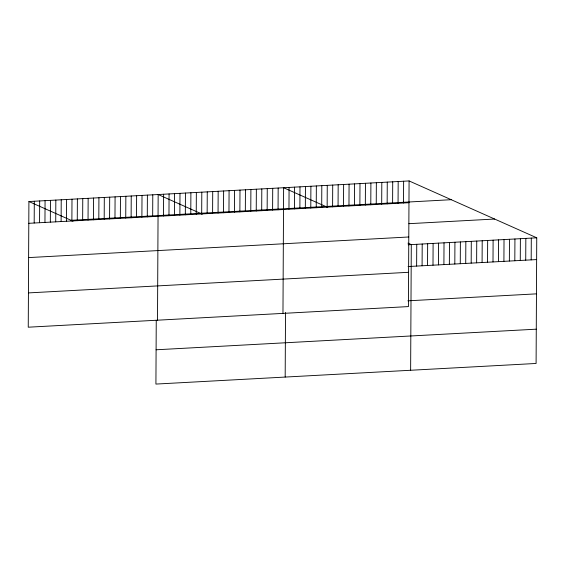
<?xml version="1.0" encoding="UTF-8"?>
<svg xmlns="http://www.w3.org/2000/svg" width="565" height="565" viewBox="0 0 565 565"><rect width="100%" height="100%" fill="white"/><g stroke="black" fill="none" stroke-linecap="round" stroke-linejoin="round"><path stroke-width="0.85" d="M28.907 201.536L28.25 327.199L408.424 306.59L409.081 180.927L28.907 201.536L73.012 221.183M34.183 223.013L34.296 201.246M39.564 222.723L39.677 200.956M44.953 222.433L45.066 200.66M50.334 222.137L50.455 200.37M55.723 221.847L55.836 200.081M61.112 221.558L61.225 199.784M66.493 221.261L66.606 199.494M71.882 220.972L71.995 199.205M77.264 220.682L77.384 198.908M82.652 220.385L82.765 198.619M88.041 220.096L88.154 198.329M93.423 219.806L93.536 198.032M98.811 219.51L98.924 197.743M104.193 219.22L104.306 197.453M109.582 218.93L109.695 197.157M114.97 218.634L115.083 196.867M120.352 218.344L120.465 196.578M125.741 218.055L125.854 196.281M131.122 217.758L131.235 195.991M136.511 217.469L136.624 195.702M141.893 217.179L142.013 195.405M147.281 216.882L147.394 195.116M152.67 216.593L152.783 194.826M156.251 320.355L155.919 384.073L536.093 363.464L536.75 237.801L409.081 180.927M157.508 320.186L158.165 194.53L202.27 214.177M163.511 216.007L163.624 194.233M168.963 215.71L169.076 193.943M174.416 215.413L174.529 193.647M179.875 215.117L179.988 193.35M185.327 214.82L185.44 193.053M190.779 214.531L190.892 192.757M196.239 214.234L196.352 192.46M201.691 213.937L201.804 192.164M207.143 213.641L207.263 191.874M212.602 213.344L212.715 191.577M218.055 213.047L218.168 191.281M223.507 212.751L223.627 190.984M228.966 212.454L229.079 190.688M234.419 212.165L234.531 190.391M239.871 211.868L239.991 190.094M245.33 211.571L245.443 189.798M250.782 211.275L250.895 189.508M256.235 210.978L256.355 189.211M261.694 210.681L261.807 188.915M267.146 210.385L267.259 188.618M272.605 210.095L272.718 188.322M278.058 209.799L278.171 188.025M282.966 313.391L283.623 187.728L327.728 207.376M285.177 377.06L285.516 312.502M288.969 209.205L289.082 187.439M294.422 208.909L294.535 187.142M299.874 208.612L299.987 186.846M305.333 208.315L305.446 186.549M310.785 208.019L310.898 186.252M316.238 207.729L316.351 185.956M321.697 207.433L321.81 185.659M327.149 207.136L327.262 185.362M332.601 206.839L332.714 185.073M338.061 206.543L338.174 184.776M343.513 206.246L343.626 184.48M348.965 205.95L349.078 184.183M354.425 205.66L354.538 183.886M359.877 205.363L359.99 183.59M365.329 205.067L365.449 183.293M370.788 204.77L370.901 183.004M376.241 204.474L376.354 182.707M381.693 204.177L381.813 182.41M387.152 203.88L387.265 182.114M392.604 203.584L392.717 181.817M398.057 203.294L398.177 181.52M403.516 202.997L403.629 181.224M410.635 370.266L411.292 244.603L407.951 243.112M416.631 266.08L416.744 244.306M422.09 265.783L422.203 244.016M427.543 265.486L427.656 243.72M432.995 265.19L433.108 243.423M438.454 264.893L438.567 243.127M443.906 264.604L444.019 242.83M449.359 264.307L449.472 242.533M454.818 264.01L454.931 242.237M460.27 263.714L460.383 241.947M465.722 263.417L465.843 241.651M471.182 263.12L471.295 241.354M476.634 262.824L476.747 241.057M482.086 262.527L482.206 240.761M487.546 262.238L487.659 240.464M492.998 261.941L493.111 240.167M498.45 261.644L498.57 239.871M503.909 261.348L504.022 239.581M509.362 261.051L509.475 239.285M514.814 260.755L514.934 238.988M520.273 260.458L520.386 238.691M525.725 260.168L525.838 238.395M531.185 259.872L531.298 238.098M71.035 220.308L451.216 199.699M28.794 223.309L408.968 202.701M408.905 223.684L494.622 219.036M28.617 257.591L408.792 236.982M408.177 244.772L536.75 237.801M408.064 266.546L536.637 259.575M28.427 292.91L408.608 272.302M407.881 300.827L536.453 293.856M156.095 349.784L536.27 329.176"/></g></svg>
